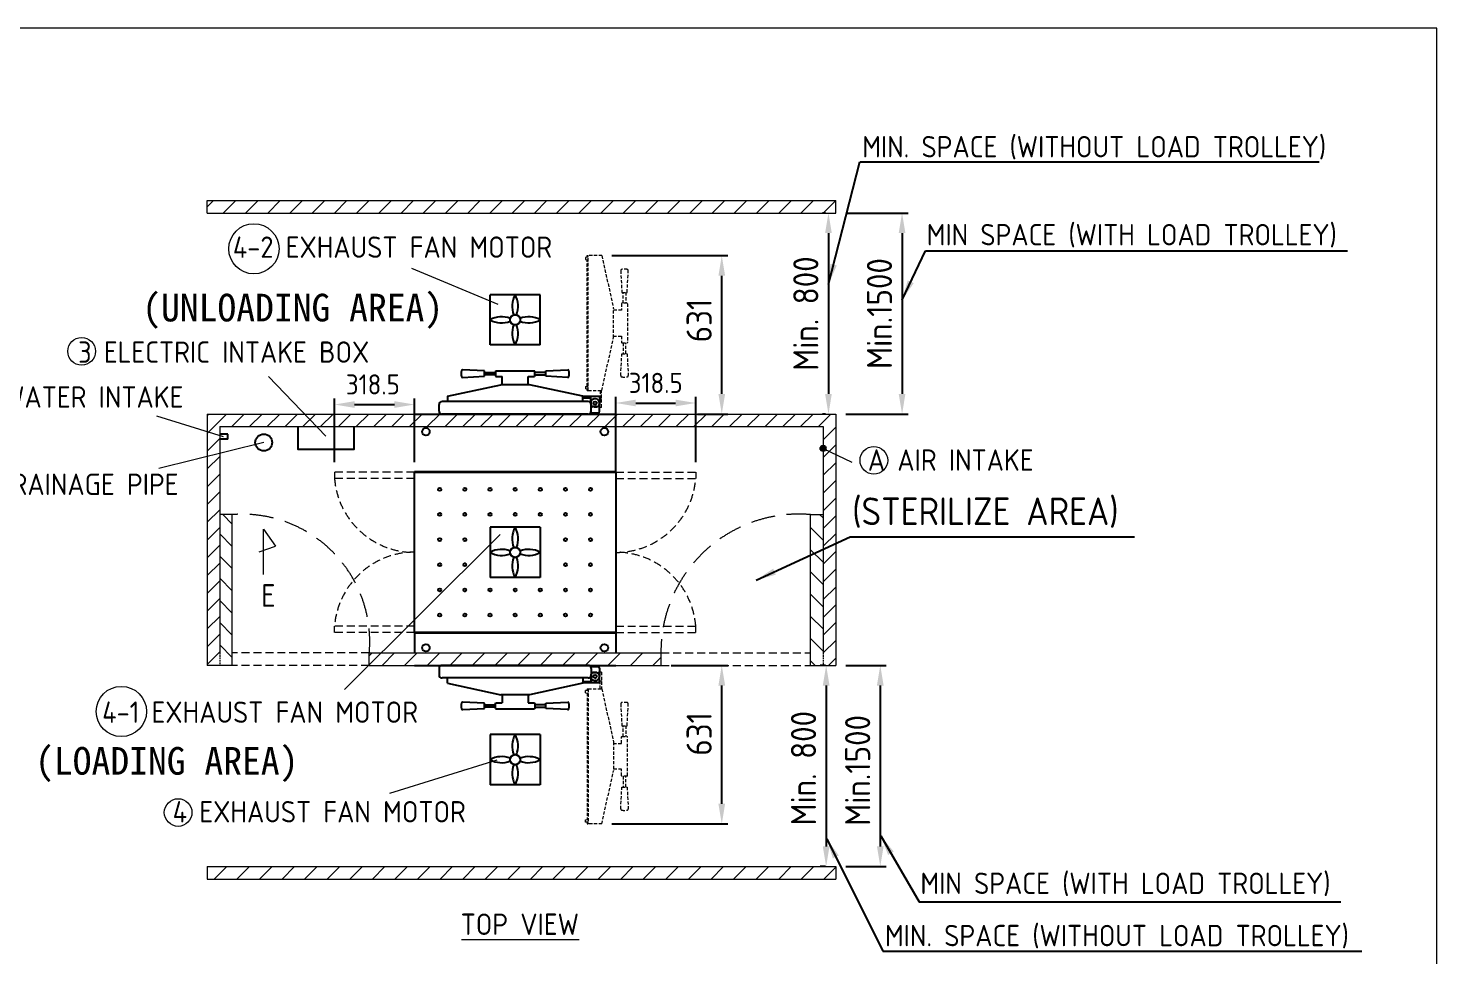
# Model space of a CAD drawing. Header units: millimetres. Extents: x 14982 to 28167, y 155 to 9425.
# Drawn here: x 22564 to 28167, y 5734 to 9425 of the extents above; entities that cross this region are included whole.
import ezdxf

# ---------------------------------------------------------------- set-up
doc = ezdxf.new("R2010")
doc.units = ezdxf.units.MM
doc.header["$MEASUREMENT"] = 0
doc.linetypes.add('HIDDEN', pattern=[9.525, 6.35, -3.175])
doc.layers.get('0').update_dxf_attribs({"lineweight": 25})
for name, color, linetype, lineweight in [('D', 3, 'Continuous', 13), ('F', 7, 'Continuous', 15), ('H', 2, 'HIDDEN', 15), ('S', 4, 'Continuous', 15)]:
    doc.layers.add(name, color=color, linetype=linetype, lineweight=lineweight)
doc.styles.get("Standard").update_dxf_attribs({"font": 'KAIU.TTF'})
doc.styles.add('STU25', font='isocp2.shx')
doc.dimstyles.new('STU25', dxfattribs={"dimscale": 40, "dimtxt": 2.5, "dimasz": 2, "dimexe": 0.6, "dimexo": 1, "dimgap": 1, "dimtad": 1, "dimdsep": 46, "dimtxsty": 'STU25', "dimcen": 2, "dimazin": 2, "dimtfac": 1, "dimtmove": 0, "dimatfit": 3, "dimfxl": 0, "dimtolj": 1, "dimtzin": 0, "dimarcsym": 0})
doc.dimstyles.new('STU25$7', dxfattribs={"dimscale": 40, "dimtxt": 2.5, "dimasz": 2, "dimexe": 1.25, "dimexo": 0.625, "dimgap": 1, "dimtad": 0, "dimdec": 4, "dimdsep": 46, "dimtxsty": 'STU25', "dimcen": 2.5, "dimazin": 2, "dimtfac": 1, "dimtdec": 4, "dimtmove": 0, "dimatfit": 3, "dimfxl": 0, "dimtolj": 1, "dimtzin": 0, "dimarcsym": 0})

# ---------------------------------------------------------------- blocks, each defined once
blk = doc.blocks.new('*D3')
at = {"layer": 'D', "color": 0, "lineweight": -2}
for p, q in [((25816, 6889.9), (25977.4, 6889.9)), ((25953.4, 6809.9), (25953.4, 6169.9)), ((25816, 6089.9), (25977.4, 6089.9))]:
    blk.add_line(p, q, dxfattribs=at)
at = {"layer": 'D', "color": 0}
for points in [[(25966.7, 6809.9), (25940.1, 6809.9), (25953.4, 6889.9)], [(25940.1, 6169.9), (25966.7, 6169.9), (25953.4, 6089.9)]]:
    blk.add_solid(points, dxfattribs=at)
at = {"layer": 'Defpoints', "color": 0}
for p in [(25776, 6889.9), (25776, 6089.9), (25953.4, 6089.9)]:
    blk.add_point(p, dxfattribs=at)
at = {"layer": 'D', "color": 0, "insert": (25863.4, 6472), "char_height": 100, "attachment_point": 5, "rotation": 90, "style": 'STU25'}
blk.add_mtext('\\A1;{\\Fisocp2.shx;Min.1500}', dxfattribs=at)
blk = doc.blocks.new('*D7')
at = {"layer": 'D', "color": 0, "lineweight": -2}
for p, q in [((25121.8, 6889.9), (25346.9, 6889.9)), ((25322.9, 6339.2), (25322.9, 6809.9)), ((24886.2, 6259.2), (25346.9, 6259.2))]:
    blk.add_line(p, q, dxfattribs=at)
at = {"layer": 'D', "color": 0}
for points in [[(25336.2, 6809.9), (25309.6, 6809.9), (25322.9, 6889.9)], [(25309.6, 6339.2), (25336.2, 6339.2), (25322.9, 6259.2)]]:
    blk.add_solid(points, dxfattribs=at)
at = {"layer": 'Defpoints', "color": 0}
for p in [(25081.8, 6889.9), (25322.9, 6889.9), (24846.2, 6259.2)]:
    blk.add_point(p, dxfattribs=at)
at = {"layer": 'D', "color": 0, "insert": (25232.9, 6617.5), "char_height": 100, "attachment_point": 5, "rotation": 90, "style": 'STU25'}
blk.add_mtext('\\A1;631', dxfattribs=at)
blk = doc.blocks.new('*D8')
at = {"layer": 'D', "color": 0, "lineweight": -2}
for p, q in [((25736, 6889.9), (25714.1, 6889.9)), ((25738.1, 6809.9), (25738.1, 6169.9)), ((25736, 6089.9), (25714.1, 6089.9))]:
    blk.add_line(p, q, dxfattribs=at)
at = {"layer": 'D', "color": 0}
for points in [[(25751.5, 6809.9), (25724.8, 6809.9), (25738.1, 6889.9)], [(25724.8, 6169.9), (25751.5, 6169.9), (25738.1, 6089.9)]]:
    blk.add_solid(points, dxfattribs=at)
at = {"layer": 'Defpoints', "color": 0}
for p in [(25776, 6889.9), (25738.1, 6089.9), (25776, 6089.9)]:
    blk.add_point(p, dxfattribs=at)
at = {"layer": 'D', "color": 0, "insert": (25648.1, 6480.7), "char_height": 100, "attachment_point": 5, "rotation": 90, "style": 'STU25'}
blk.add_mtext('\\A1;{\\Fisocp2.shx;Min. 800}', dxfattribs=at)
blk = doc.blocks.new('*D10')
at = {"layer": 'D', "color": 0, "lineweight": -2}
for p, q in [((25816, 8689.9), (26064.1, 8689.9)), ((26040.1, 8609.9), (26040.1, 7969.9)), ((25816, 7889.9), (26064.1, 7889.9))]:
    blk.add_line(p, q, dxfattribs=at)
at = {"layer": 'D', "color": 0}
for points in [[(26053.4, 8609.9), (26026.7, 8609.9), (26040.1, 8689.9)], [(26026.7, 7969.9), (26053.4, 7969.9), (26040.1, 7889.9)]]:
    blk.add_solid(points, dxfattribs=at)
at = {"layer": 'Defpoints', "color": 0}
for p in [(25776, 8689.9), (25776, 7889.9), (26040.1, 7889.9)]:
    blk.add_point(p, dxfattribs=at)
at = {"layer": 'D', "color": 0, "insert": (25950.1, 8289.9), "char_height": 100, "attachment_point": 5, "rotation": 90, "style": 'STU25'}
blk.add_mtext('\\A1;{\\Fisocp2.shx;Min.1500}', dxfattribs=at)
blk = doc.blocks.new('*D12')
at = {"layer": 'D', "color": 0, "lineweight": -2}
for p, q in [((25736, 8689.9), (25723.3, 8689.9)), ((25747.3, 8609.9), (25747.3, 7969.9)), ((25736, 7889.9), (25723.3, 7889.9))]:
    blk.add_line(p, q, dxfattribs=at)
at = {"layer": 'D', "color": 0}
for points in [[(25760.6, 8609.9), (25733.9, 8609.9), (25747.3, 8689.9)], [(25733.9, 7969.9), (25760.6, 7969.9), (25747.3, 7889.9)]]:
    blk.add_solid(points, dxfattribs=at)
at = {"layer": 'Defpoints', "color": 0}
for p in [(25776, 8689.9), (25747.3, 7889.9), (25776, 7889.9)]:
    blk.add_point(p, dxfattribs=at)
at = {"layer": 'D', "color": 0, "insert": (25657.3, 8289.5), "char_height": 100, "attachment_point": 5, "rotation": 90, "style": 'STU25'}
blk.add_mtext('\\A1;{\\Fisocp2.shx;Min. 800}', dxfattribs=at)
blk = doc.blocks.new('*D11')
at = {"layer": 'D', "color": 0, "lineweight": -2}
for p, q in [((24886.2, 8520.5), (25346.9, 8520.5)), ((25322.9, 7969.9), (25322.9, 8440.5)), ((25226.6, 7889.9), (25346.9, 7889.9))]:
    blk.add_line(p, q, dxfattribs=at)
at = {"layer": 'D', "color": 0}
for points in [[(25336.2, 8440.5), (25309.6, 8440.5), (25322.9, 8520.5)], [(25309.6, 7969.9), (25336.2, 7969.9), (25322.9, 7889.9)]]:
    blk.add_solid(points, dxfattribs=at)
at = {"layer": 'Defpoints', "color": 0}
for p in [(24846.2, 8520.5), (25322.9, 8520.5), (25186.6, 7889.9)]:
    blk.add_point(p, dxfattribs=at)
at = {"layer": 'D', "color": 0, "insert": (25232.9, 8262.2), "char_height": 100, "attachment_point": 5, "rotation": 90, "style": 'STU25'}
blk.add_mtext('\\A1;631', dxfattribs=at)
blk = doc.blocks.new('*D24')
at = {"layer": 'Defpoints', "color": 0}
for p in [(24101, 7927.9), (23782.5, 7658.9), (24101, 7658.9)]:
    blk.add_point(p, dxfattribs=at)
at = {"layer": 'H', "color": 0, "linetype": 'Continuous', "lineweight": -2}
for p, q in [((23782.5, 7698.9), (23782.5, 7951.9)), ((23862.5, 7927.9), (24021, 7927.9)), ((24101, 7698.9), (24101, 7951.9))]:
    blk.add_line(p, q, dxfattribs=at)
at = {"layer": 'H', "color": 0}
for points in [[(23862.5, 7941.2), (23862.5, 7914.6), (23782.5, 7927.9)], [(24021, 7914.6), (24021, 7941.2), (24101, 7927.9)]]:
    blk.add_solid(points, dxfattribs=at)
at = {"layer": 'H', "color": 0, "insert": (23935, 8007.9), "char_height": 80, "attachment_point": 5, "style": 'STU25'}
blk.add_mtext('\\A1;318.5', dxfattribs=at)
blk = doc.blocks.new('*D25')
at = {"layer": 'Defpoints', "color": 0}
for p in [(25219.5, 7933.9), (24901, 7659.9), (25219.5, 7658.9)]:
    blk.add_point(p, dxfattribs=at)
at = {"layer": 'H', "color": 0, "linetype": 'Continuous', "lineweight": -2}
for p, q in [((24901, 7699.9), (24901, 7957.9)), ((25219.5, 7698.9), (25219.5, 7957.9)), ((24981, 7933.9), (25139.5, 7933.9))]:
    blk.add_line(p, q, dxfattribs=at)
at = {"layer": 'H', "color": 0}
for points in [[(24981, 7947.3), (24981, 7920.6), (24901, 7933.9)], [(25139.5, 7920.6), (25139.5, 7947.3), (25219.5, 7933.9)]]:
    blk.add_solid(points, dxfattribs=at)
at = {"layer": 'H', "color": 0, "insert": (25060.2, 8013.9), "char_height": 80, "attachment_point": 5, "style": 'STU25'}
blk.add_mtext('\\A1;318.5', dxfattribs=at)

msp = doc.modelspace()

# ---------------------------------------------------------------- hatches: boundary and pattern name
msp.add_hatch(color=256).paths.add_polyline_path([(25736.756, 7753.143, 1), (25715.235, 7753.143, 1)])
at = {"layer": 'H', "ltscale": 5}
h = msp.add_hatch(dxfattribs=at)
h.set_pattern_fill('ANSI31', color=256, scale=500, style=0)
h.set_pattern_definition([(45, (14982.167, 155.34), (-44.19417, 44.19417), [])])
h.paths.add_polyline_path([(23275.995, 8739.86), (23275.995, 8689.86), (25775.995, 8689.86), (25775.995, 8739.86)])
h = msp.add_hatch(dxfattribs=at)
h.set_pattern_fill('ANSI31', color=256, scale=400, style=0)
h.set_pattern_definition([(45, (14982.167, 155.34), (-35.35534, 35.35534), [])])
h.paths.add_polyline_path([(23275.995, 7889.86), (25775.995, 7889.86), (25775.995, 6889.86), (25725.995, 6889.86), (25725.995, 6939.86), (25725.995, 7742.382, 0.41421356), (25736.756, 7753.143, 0.41421356), (25725.995, 7763.904), (25725.995, 7839.86), (23325.995, 7839.86), (23325.995, 7489.86), (23325.995, 6939.86), (23325.995, 6889.86), (23275.995, 6889.86)])
h = msp.add_hatch(dxfattribs=at)
h.set_pattern_fill('ANSI31', color=256, scale=500, angle=90, style=0)
h.set_pattern_definition([(135, (238599.996, 23009.82), (-44.194174, -44.194174), [])])
h.paths.add_polyline_path([(23325.995, 6889.86), (23375.995, 6889.86), (23375.995, 7489.86), (23325.995, 7489.86), (23325.995, 6939.86)])
h = msp.add_hatch(dxfattribs=at)
h.set_pattern_fill('ANSI31', color=256, scale=500, angle=90, style=0)
h.set_pattern_definition([(135, (238499.996, 23009.82), (-44.194174, -44.194174), [])])
h.paths.add_polyline_path([(25725.995, 6889.86), (25675.995, 6889.86), (25675.995, 7490.944), (25725.995, 7490.944)])
h = msp.add_hatch(dxfattribs=at)
h.set_pattern_fill('ANSI31', color=256, scale=20, style=0)
h.set_pattern_definition([(45, (257261.944, 23037.72), (-44.90128, 44.90128), [])])
h.paths.add_polyline_path([(25081.78, 6889.86), (25081.78, 6939.86), (23920.211, 6939.86), (23920.211, 6889.86)])
h = msp.add_hatch(dxfattribs=at)
h.set_pattern_fill('ANSI31', color=256, scale=20, style=0)
h.set_pattern_definition([(45, (241525.566, 23103.23), (-44.90128, 44.90128), [])])
h.paths.add_polyline_path([(23275.995, 6039.86), (23275.995, 6089.86), (25775.995, 6089.86), (25775.995, 6039.86)])

# ---------------------------------------------------------------- linework, layer by layer
at = {"linetype": 'Continuous'}
for p, q in [((24400.995, 8164.86), (24400.995, 8364.86)), ((24600.995, 8364.86), (24400.995, 8364.86)), ((24600.995, 8164.86), (24600.995, 8364.86)), ((24600.995, 8164.86), (24400.995, 8164.86)), ((24379.008, 8061.36), (24292.008, 8065.86)), ((24292.008, 8035.86), (24379.008, 8040.36)), ((24379.008, 8040.36), (24379.008, 8061.36)), ((24379.008, 8055.61), (24422.245, 8055.61)), ((24422.245, 8046.11), (24379.008, 8046.11)), ((24422.245, 8060.86), (24423.745, 8062.36)), ((24422.245, 8060.86), (24422.245, 8040.86)), ((24422.245, 8040.86), (24423.745, 8039.36)), ((24423.745, 8062.36), (24578.245, 8062.36)), ((24423.745, 8039.36), (24449.495, 8039.36)), ((24552.495, 8039.36), (24578.245, 8039.36)), ((24579.745, 8060.86), (24578.245, 8062.36)), ((24579.745, 8040.86), (24578.245, 8039.36)), ((24579.745, 8040.86), (24579.745, 8060.86)), ((24622.983, 8055.61), (24579.745, 8055.61)), ((24579.745, 8046.11), (24622.983, 8046.11)), ((24622.983, 8061.36), (24709.983, 8065.86)), ((24622.983, 8040.36), (24622.983, 8061.36)), ((24709.983, 8035.86), (24622.983, 8040.36)), ((24836.453, 7959.86), (24769.695, 7959.86)), ((24801.453, 7929.86), (24801.453, 7959.86)), ((24836.453, 7959.86), (24836.453, 7929.86)), ((24769.695, 7953.86), (24801.453, 7953.86)), ((24826.453, 7919.86), (24811.453, 7919.86)), ((23358.37, 7809.576), (23325.995, 7809.576)), ((23358.37, 7789.576), (23325.995, 7789.576)), ((23358.37, 7789.576), (23358.37, 7809.576)), ((24601.016, 7439.621), (24401.016, 7439.621)), ((24401.016, 7439.621), (24401.016, 7239.621)), ((24601.016, 7439.621), (24601.016, 7239.621)), ((24601.016, 7239.621), (24401.016, 7239.621)), ((24801.453, 6849.86), (24801.453, 6819.86)), ((24826.453, 6859.86), (24811.453, 6859.86)), ((24836.453, 6819.86), (24836.453, 6849.86)), ((24769.695, 6825.86), (24801.453, 6825.86)), ((24836.453, 6819.86), (24769.695, 6819.86)), ((24379.008, 6739.36), (24292.008, 6743.86)), ((24379.008, 6718.36), (24379.008, 6739.36)), ((24379.008, 6733.61), (24422.245, 6733.61)), ((24422.245, 6724.11), (24379.008, 6724.11)), ((24422.245, 6738.86), (24423.745, 6740.36)), ((24422.245, 6718.86), (24422.245, 6738.86)), ((24423.745, 6740.36), (24449.495, 6740.36)), ((24552.495, 6740.36), (24578.245, 6740.36)), ((24579.745, 6738.86), (24578.245, 6740.36)), ((24579.745, 6738.86), (24579.745, 6718.86)), ((24622.983, 6733.61), (24579.745, 6733.61)), ((24579.745, 6724.11), (24622.983, 6724.11)), ((24622.983, 6739.36), (24709.983, 6743.86)), ((24622.983, 6718.36), (24622.983, 6739.36)), ((24292.008, 6713.86), (24379.008, 6718.36)), ((24422.245, 6718.86), (24423.745, 6717.36)), ((24423.745, 6717.36), (24578.245, 6717.36)), ((24579.745, 6718.86), (24578.245, 6717.36)), ((24709.983, 6713.86), (24622.983, 6718.36)), ((24600.995, 6614.86), (24400.995, 6614.86)), ((24400.995, 6614.86), (24400.995, 6414.86)), ((24600.995, 6614.86), (24600.995, 6414.86)), ((24600.995, 6414.86), (24400.995, 6414.86))]:
    msp.add_line(p, q, dxfattribs=at)
for p, q in [((24449.495, 8006.86), (24449.495, 8039.36)), ((24469.245, 8062.36), (24532.745, 8062.36)), ((24552.495, 8006.86), (24552.495, 8039.36)), ((24232.295, 7961.06), (24443.495, 8006.86)), ((24232.295, 7961.06), (24232.295, 7939.86)), ((24558.495, 8006.86), (24443.495, 8006.86)), ((24769.695, 7961.06), (24558.495, 8006.86)), ((24769.695, 7939.86), (24769.695, 7961.06)), ((24198.495, 7901.86), (24198.495, 7927.86)), ((24791.495, 7939.86), (24210.495, 7939.86)), ((24803.495, 7901.86), (24803.495, 7927.86)), ((24820.953, 7949.86), (24817.453, 7949.86)), ((24820.453, 7949.86), (24817.453, 7949.86)), ((24836.453, 7900.86), (24836.453, 7933.86)), ((24100.995, 7889.86), (24900.995, 7889.86)), ((24791.495, 7889.86), (24210.495, 7889.86)), ((24801.242, 7894.86), (24830.453, 7894.86)), ((24801.242, 7894.86), (24830.453, 7894.86)), ((24900.995, 7659.86), (24900.995, 7839.86)), ((24900.995, 7659.86), (24100.995, 7659.86)), ((24100.995, 7020.86), (24100.995, 7658.86)), ((24100.995, 7658.86), (24900.995, 7658.86)), ((24900.995, 7658.86), (24900.995, 7020.86)), ((24900.995, 7020.86), (24100.995, 7020.86)), ((24100.995, 7019.86), (24900.995, 7019.86)), ((24100.995, 7019.86), (24100.995, 6939.86)), ((24900.995, 7019.86), (24900.995, 6939.86)), ((24100.995, 6889.86), (24900.995, 6889.86)), ((24198.495, 6877.86), (24198.495, 6851.86)), ((24791.495, 6889.86), (24210.495, 6889.86)), ((24791.495, 6839.86), (24210.495, 6839.86)), ((24232.295, 6818.66), (24232.295, 6839.86)), ((24769.695, 6839.86), (24769.695, 6818.66)), ((24801.242, 6884.86), (24830.453, 6884.86)), ((24801.242, 6884.86), (24830.453, 6884.86)), ((24803.495, 6877.86), (24803.495, 6851.86)), ((24836.453, 6878.86), (24836.453, 6845.86)), ((24232.295, 6818.66), (24443.495, 6772.86)), ((24769.695, 6818.66), (24558.495, 6772.86)), ((24820.453, 6829.86), (24817.453, 6829.86)), ((24820.953, 6829.86), (24817.453, 6829.86)), ((24558.495, 6772.86), (24443.495, 6772.86)), ((24449.495, 6772.86), (24449.495, 6740.36)), ((24552.495, 6772.86), (24552.495, 6740.36)), ((24469.245, 6717.36), (24532.745, 6717.36))]:
    msp.add_line(p, q)
msp.add_lwpolyline([(23636.439, 7839.86), (23636.439, 7750.263), (23861.147, 7750.263), (23861.147, 7839.86)], dxfattribs=at)
for centre, radius in [((24500.995, 8264.86), 20), ((24500.995, 8264.86), 20), ((24500.995, 8264.86), 20), ((24500.995, 8264.86), 20), ((24818.953, 7933.86), 6.45), ((24818.953, 7933.86), 6.4), ((23500.995, 7777.039), 33.5), ((24145.995, 7819.86), 15), ((24855.995, 7819.86), 15), ((25725.995, 7753.143), 10.761), ((24200.995, 7590.36), 6), ((24300.995, 7590.36), 6), ((24400.995, 7590.36), 6), ((24500.995, 7590.36), 6), ((24600.995, 7590.36), 6), ((24700.995, 7590.36), 6), ((24800.995, 7590.36), 6), ((24200.995, 7490.36), 6), ((24300.995, 7490.36), 6), ((24400.995, 7490.36), 6), ((24500.995, 7490.36), 6), ((24600.995, 7490.36), 6), ((24700.995, 7490.36), 6), ((24800.995, 7490.36), 6), ((24200.995, 7390.36), 6), ((24300.995, 7390.36), 6), ((24700.995, 7390.36), 6), ((24800.995, 7390.36), 6), ((24501.016, 7339.621), 20), ((24200.995, 7290.36), 6), ((24300.995, 7290.36), 6), ((24700.995, 7290.36), 6), ((24800.995, 7290.36), 6), ((24200.995, 7190.36), 6), ((24300.995, 7190.36), 6), ((24400.995, 7190.36), 6), ((24500.995, 7190.36), 6), ((24600.995, 7190.36), 6), ((24700.995, 7190.36), 6), ((24800.995, 7190.36), 6), ((24200.995, 7090.36), 6), ((24300.995, 7090.36), 6), ((24400.995, 7090.36), 6), ((24500.995, 7090.36), 6), ((24600.995, 7090.36), 6), ((24700.995, 7090.36), 6), ((24800.995, 7090.36), 6), ((24145.995, 6959.86), 15), ((24855.995, 6959.86), 15), ((24818.953, 6845.86), 6.45), ((24818.953, 6845.86), 6.4), ((24500.995, 6514.86), 20), ((24500.995, 6514.86), 20), ((24500.995, 6514.86), 20), ((24500.995, 6514.86), 20)]:
    msp.add_circle(centre, radius)
for centre, radius, start, end in [((24582.02, 8318.985), 93.11, 150.481802, 201.977032), ((24419.971, 8318.985), 93.11, 338.022968, 29.518198), ((24446.871, 8183.836), 93.11, 68.022968, 119.518198), ((24446.871, 8345.885), 93.11, 240.481802, 291.977032), ((24582.02, 8210.736), 93.11, 158.022968, 209.518198), ((24419.971, 8210.736), 93.11, 330.481802, 21.977032), ((24555.12, 8183.836), 93.11, 60.481802, 111.977032), ((24555.12, 8345.885), 93.11, 248.022968, 299.518198), ((24210.495, 7927.86), 12, 90, 180), ((24210.495, 7901.86), 12, 180, 270), ((24791.495, 7927.86), 12, 0, 90), ((24791.495, 7901.86), 12, 270, 0), ((24817.453, 7933.86), 16, 90, 167.846803), ((24820.453, 7933.86), 16, 0, 90), ((24830.453, 7900.86), 6, 270, 0), ((24582.041, 7393.745), 93.11, 150.481802, 201.977032), ((24419.992, 7393.745), 93.11, 338.022968, 29.518198), ((24446.892, 7258.596), 93.11, 68.022968, 119.518198), ((24555.141, 7258.596), 93.11, 60.481802, 111.977032), ((24446.892, 7420.645), 93.11, 240.481802, 291.977032), ((24582.041, 7285.496), 93.11, 158.022968, 209.518198), ((24419.992, 7285.496), 93.11, 330.481802, 21.977032), ((24555.141, 7420.645), 93.11, 248.022968, 299.518198), ((24210.495, 6877.86), 12, 90, 180), ((24210.495, 6851.86), 12, 180, 270), ((24791.495, 6877.86), 12, 0, 90), ((24791.495, 6851.86), 12, 270, 0), ((24817.453, 6845.86), 16, 192.153197, 270), ((24820.453, 6845.86), 16, 270, 0), ((24830.453, 6878.86), 6, 0, 90), ((24582.02, 6568.985), 93.11, 150.481802, 201.977032), ((24419.971, 6568.985), 93.11, 338.022968, 29.518198), ((24446.871, 6433.836), 93.11, 68.022968, 119.518198), ((24446.871, 6595.885), 93.11, 240.481802, 291.977032), ((24555.12, 6433.836), 93.11, 60.481802, 111.977032), ((24555.12, 6595.885), 93.11, 248.022968, 299.518198), ((24582.02, 6460.736), 93.11, 158.022968, 209.518198), ((24419.971, 6460.736), 93.11, 330.481802, 21.977032)]:
    msp.add_arc(centre, radius, start, end)
for centre, radius, start, end in [((24341.78, 8050.86), 55.773, 168.647115, 191.352885), ((24292.008, 8060.854), 5.007, 90, 168.647115), ((24292.008, 8040.867), 5.007, 191.352885, 275.921872), ((24709.983, 8040.867), 5.007, 264.078128, 348.647115), ((24709.983, 8060.854), 5.007, 11.352885, 90), ((24660.21, 8050.86), 55.773, 348.647115, 11.352885), ((24811.453, 7929.86), 10, 180, 270), ((24826.453, 7929.86), 10, 270, 0), ((24811.453, 6849.86), 10, 90, 180), ((24826.453, 6849.86), 10, 0, 90), ((24341.78, 6728.86), 55.773, 168.647115, 191.352885), ((24292.008, 6738.854), 5.007, 90, 168.647115), ((24709.983, 6738.854), 5.007, 11.352885, 90), ((24660.21, 6728.86), 55.773, 348.647115, 11.352885), ((24292.008, 6718.867), 5.007, 191.352885, 275.921872), ((24709.983, 6718.867), 5.007, 264.078128, 348.647115)]:
    msp.add_arc(centre, radius, start, end, dxfattribs=at)
at = {"layer": 'D'}
for p, q in [((24089.251, 8470.102), (24431.731, 8326.678)), ((23520.096, 8038.908), (23747.878, 7802.105)), ((23340.696, 7799.178), (23075.384, 7881.146)), ((25725.995, 7753.143), (25839.703, 7699.034)), ((23499.861, 7431.898), (23547.289, 7364.378)), ((23499.861, 7251.898), (23499.861, 7431.898)), ((24441.802, 7410.909), (23821.784, 6793.379)), ((23482.566, 7341.898), (23547.289, 7364.378)), ((24427.605, 6513.338), (24001.015, 6380.798))]:
    msp.add_line(p, q, dxfattribs=at)
at = {"layer": 'D', "linetype": 'Continuous'}
msp.add_line((23500.995, 7777.039), (23083.444, 7673.318), dxfattribs=at)
at = {"layer": 'D', "color": 11}
msp.add_line((24287.432, 5799.014), (24755.047, 5799.014), dxfattribs=at)
at = {"layer": 'D'}
for centre, radius in [((23461.726, 8547.397), 100), ((22776.499, 8139.561), 55), ((25927.818, 7705.79), 55), ((22934.764, 6706.489), 100), ((23160.587, 6304.465), 55)]:
    msp.add_circle(centre, radius, dxfattribs=at)
at = {"layer": 'F', "color": 6}
msp.add_lwpolyline([(14982.167, 9425.342), (14982.167, 155.342), (28167.167, 155.342), (28167.167, 9425.342)], close=True, dxfattribs=at)
msp.add_lwpolyline([(14982.167, 9425.342), (14982.167, 155.342), (28167.167, 155.342), (28167.167, 9425.342)], close=True, dxfattribs=at)
at = {"layer": 'H', "ltscale": 2}
for p, q in [((24787.953, 8513.856), (24787.953, 8520.318)), ((24787.953, 8520.318), (24791.953, 8520.318)), ((24791.953, 7983.118), (24791.953, 8520.518)), ((24846.153, 8520.518), (24791.953, 8520.518)), ((24846.153, 8520.518), (24891.953, 8309.318)), ((24791.953, 8514.164), (24780.953, 8513.318)), ((24780.953, 8513.318), (24780.953, 8504.318)), ((24780.953, 8504.318), (24791.953, 8503.472)), ((24787.953, 7999.856), (24787.953, 8503.779)), ((24920.953, 8460.805), (24925.453, 8373.805)), ((24946.453, 8373.805), (24950.953, 8460.805)), ((24925.453, 8373.805), (24946.453, 8373.805)), ((24931.203, 8330.568), (24931.203, 8373.805)), ((24940.703, 8373.805), (24940.703, 8330.568)), ((24891.953, 8194.318), (24891.953, 8309.318)), ((24924.453, 8303.318), (24891.953, 8303.318)), ((24925.953, 8330.568), (24924.453, 8329.068)), ((24924.453, 8329.068), (24924.453, 8303.318)), ((24945.953, 8330.568), (24925.953, 8330.568)), ((24945.953, 8330.568), (24947.453, 8329.068)), ((24947.453, 8329.068), (24947.453, 8174.568)), ((24846.153, 7983.118), (24891.953, 8194.318)), ((24891.953, 8200.318), (24924.453, 8200.318)), ((24924.453, 8200.318), (24924.453, 8174.568)), ((24920.953, 8042.83), (24925.453, 8129.83)), ((24925.953, 8173.068), (24924.453, 8174.568)), ((24925.453, 8129.83), (24946.453, 8129.83)), ((24925.953, 8173.068), (24945.953, 8173.068)), ((24931.203, 8173.068), (24931.203, 8129.83)), ((24940.703, 8129.83), (24940.703, 8173.068)), ((24945.953, 8173.068), (24947.453, 8174.568)), ((24946.453, 8129.83), (24950.953, 8042.83)), ((24780.953, 7999.318), (24791.953, 8000.164)), ((24780.953, 7999.318), (24780.953, 7990.318)), ((24791.953, 7989.472), (24780.953, 7990.318)), ((24787.953, 7983.318), (24787.953, 7989.779)), ((24787.953, 7983.318), (24791.953, 7983.318)), ((24791.953, 7983.118), (24846.153, 7983.118)), ((24838.953, 7983.118), (24838.953, 7951.36)), ((24844.953, 7916.36), (24844.953, 7983.118)), ((24804.953, 7926.36), (24804.953, 7941.36)), ((24814.953, 7951.36), (24844.953, 7951.36)), ((24844.953, 7916.36), (24814.953, 7916.36)), ((24804.953, 6853.36), (24804.953, 6838.36)), ((24844.953, 6863.36), (24814.953, 6863.36)), ((24844.953, 6863.36), (24844.953, 6796.603)), ((24791.953, 6790.249), (24780.953, 6789.403)), ((24780.953, 6780.403), (24780.953, 6789.403)), ((24780.953, 6780.403), (24791.953, 6779.557)), ((24787.953, 6796.403), (24791.953, 6796.403)), ((24787.953, 6796.403), (24787.953, 6789.941)), ((24787.953, 6779.864), (24787.953, 6275.941)), ((24791.953, 6796.603), (24791.953, 6259.203)), ((24791.953, 6796.603), (24846.153, 6796.603)), ((24814.953, 6828.36), (24844.953, 6828.36)), ((24838.953, 6796.603), (24838.953, 6828.36)), ((24846.153, 6796.603), (24891.953, 6585.403)), ((24920.953, 6736.89), (24925.453, 6649.89)), ((24946.453, 6649.89), (24950.953, 6736.89)), ((24925.453, 6649.89), (24946.453, 6649.89)), ((24931.203, 6606.653), (24931.203, 6649.89)), ((24940.703, 6649.89), (24940.703, 6606.653)), ((24891.953, 6585.403), (24891.953, 6470.403)), ((24891.953, 6579.403), (24924.453, 6579.403)), ((24925.953, 6606.653), (24924.453, 6605.153)), ((24924.453, 6579.403), (24924.453, 6605.153)), ((24925.953, 6606.653), (24945.953, 6606.653)), ((24945.953, 6606.653), (24947.453, 6605.153)), ((24947.453, 6450.653), (24947.453, 6605.153)), ((24846.153, 6259.203), (24891.953, 6470.403)), ((24924.453, 6476.403), (24891.953, 6476.403)), ((24924.453, 6450.653), (24924.453, 6476.403)), ((24925.953, 6449.153), (24924.453, 6450.653)), ((24945.953, 6449.153), (24925.953, 6449.153)), ((24931.203, 6449.153), (24931.203, 6405.915)), ((24940.703, 6405.915), (24940.703, 6449.153)), ((24945.953, 6449.153), (24947.453, 6450.653)), ((24920.953, 6318.915), (24925.453, 6405.915)), ((24925.453, 6405.915), (24946.453, 6405.915)), ((24946.453, 6405.915), (24950.953, 6318.915)), ((24780.953, 6275.403), (24791.953, 6276.249)), ((24780.953, 6266.403), (24780.953, 6275.403)), ((24791.953, 6265.557), (24780.953, 6266.403)), ((24787.953, 6265.864), (24787.953, 6259.403)), ((24787.953, 6259.403), (24791.953, 6259.403)), ((24846.153, 6259.203), (24791.953, 6259.203))]:
    msp.add_line(p, q, dxfattribs=at)
at = {"layer": 'H', "ltscale": 5}
for p, q in [((24100.995, 7658.86), (23782.495, 7658.86)), ((23782.495, 7658.86), (23782.495, 7633.86)), ((24100.995, 7633.86), (23782.495, 7633.86)), ((24900.995, 7658.86), (25219.495, 7658.86)), ((24900.995, 7633.86), (25219.495, 7633.86)), ((25219.495, 7658.86), (25219.495, 7633.86)), ((24100.995, 7045.86), (23782.495, 7045.86)), ((23782.495, 7020.86), (23782.495, 7045.86)), ((24100.995, 7020.86), (23782.495, 7020.86)), ((24900.995, 7045.86), (25219.495, 7045.86)), ((24900.995, 7020.86), (25219.495, 7020.86)), ((25219.495, 7020.86), (25219.495, 7045.86)), ((23920.211, 6939.86), (23375.995, 6939.86)), ((25081.78, 6939.86), (25675.995, 6939.86)), ((23920.211, 6889.86), (23375.995, 6889.86)), ((25081.78, 6889.86), (25675.995, 6889.86))]:
    msp.add_line(p, q, dxfattribs=at)
at = {"layer": 'H'}
for p, q in [((23325.995, 6939.86), (23325.995, 6889.86)), ((25725.995, 6939.86), (25725.995, 6889.86))]:
    msp.add_line(p, q, dxfattribs=at)
at = {"layer": 'H', "ltscale": 2}
for centre in [(24818.953, 7933.86), (24818.953, 6845.86)]:
    msp.add_circle(centre, 6.4, dxfattribs=at)
for centre, radius, start, end in [((24925.96, 8460.805), 5.007, 101.352885, 185.921872), ((24935.953, 8411.033), 55.773, 78.647115, 101.352885), ((24945.946, 8460.805), 5.007, 0, 78.647115), ((24925.96, 8042.83), 5.007, 174.078128, 258.647115), ((24935.953, 8092.603), 55.773, 258.647115, 281.352885), ((24945.946, 8042.83), 5.007, 281.352885, 360), ((24814.953, 7941.36), 10, 90, 180), ((24814.953, 7926.36), 10, 180, 270), ((24814.953, 6853.36), 10, 90, 180), ((24814.953, 6838.36), 10, 180, 270), ((24925.96, 6736.89), 5.007, 101.352885, 185.921872), ((24935.953, 6687.118), 55.773, 78.647115, 101.352885), ((24945.946, 6736.89), 5.007, 0, 78.647115), ((24925.96, 6318.915), 5.007, 174.078128, 258.647115), ((24935.953, 6368.688), 55.773, 258.647115, 281.352885), ((24945.946, 6318.915), 5.007, 281.352885, 360)]:
    msp.add_arc(centre, radius, start, end, dxfattribs=at)
at = {"layer": 'H', "ltscale": 5}
for centre, start, end in [((24100.995, 7658.86), 184.488112, 270), ((24900.995, 7658.86), 270, 355.511888), ((24100.995, 7020.86), 90, 175.511888), ((24900.995, 7020.86), 4.488112, 90)]:
    msp.add_arc(centre, 319.48, start, end, dxfattribs=at)
at = {"layer": 'H', "ltscale": 15}
for centre, radius, start, end in [((23415.257, 6983.828), 507.553, 355.153261, 94.436515), ((25629.199, 6943.644), 548.217, 85.103263, 180.395455)]:
    msp.add_arc(centre, radius, start, end, dxfattribs=at)
at = {"layer": 'S'}
for p, q in [((23275.995, 8739.86), (25775.995, 8739.86)), ((23275.995, 8689.86), (25775.995, 8689.86)), ((23325.995, 7489.86), (23325.995, 6939.86)), ((23375.995, 7489.86), (23325.995, 7489.86)), ((23375.995, 6889.86), (23375.995, 7489.86)), ((25675.995, 6889.86), (25675.995, 7490.944)), ((25675.995, 7490.944), (25725.995, 7490.944)), ((23920.211, 6889.86), (23920.211, 6939.86)), ((25081.78, 6889.86), (25081.78, 6939.86)), ((23275.995, 6089.86), (25775.995, 6089.86)), ((23275.995, 6089.86), (23275.995, 6039.86)), ((25775.995, 6089.86), (25775.995, 6039.86)), ((23275.995, 6039.86), (25775.995, 6039.86))]:
    msp.add_line(p, q, dxfattribs=at)
at = {"layer": 'S', "linetype": 'Continuous'}
for p, q in [((23275.995, 8689.86), (23275.995, 8739.86)), ((25775.995, 8689.86), (25775.995, 8739.86)), ((23275.995, 7889.86), (23275.995, 6889.86)), ((23275.995, 7889.86), (25775.995, 7889.86)), ((25775.995, 7889.86), (25775.995, 6889.86)), ((23325.995, 7839.86), (23325.995, 7489.86)), ((23325.995, 7839.86), (25725.995, 7839.86)), ((25725.995, 7839.86), (25725.995, 6939.86)), ((23920.211, 6939.86), (25081.78, 6939.86)), ((23375.995, 6889.86), (23275.995, 6889.86)), ((23920.211, 6889.86), (25081.78, 6889.86)), ((25675.995, 6889.86), (25775.995, 6889.86))]:
    msp.add_line(p, q, dxfattribs=at)

# ---------------------------------------------------------------- texts
at = {"layer": 'D', "color": 11, "attachment_point": 1}
for s, insert, char_height in [('{\\Fisocp2.shx;\\C3;MIN. SPACE (WITHOUT LOAD TROLLEY)}', (25881.5, 8996.198), 85), ('{\\Fisocp2.shx;\\C3;MIN SPACE (WITH LOAD TROLLEY)}', (26138.164, 8646.143), 85), ('{\\C3;(UNLOADING AREA)}', (23017.55, 8368.57), 110), ('{\\Fisocp2.shx;\\C3;A AIR INTAKE}', (25903.867, 7749.456), 85), ('{\\Fisocp2.shx;\\C3;(STERILIZE AREA)}', (25841.866, 7558.123), 110), ('{\\C3;(LOADING AREA)}', (22591.504, 6565.038), 110), ('{\\Fisocp2.shx;\\C3;MIN SPACE (WITH LOAD TROLLEY)}', (26113.114, 6065.371), 85), ('{\\Fisocp2.shx;TOP VIEW}', (24284.258, 5902.461), 85), ('{\\Fisocp2.shx;\\C3;MIN. SPACE (WITHOUT LOAD TROLLEY)}', (25972.015, 5857.417), 85)]:
    msp.add_mtext(s, dxfattribs=dict(at, insert=insert, char_height=char_height))
at = {"layer": 'D', "color": 11, "char_height": 85, "attachment_point": 1, "style": 'STU25'}
for s, insert in [('{\\C3;4-2 EXHAUST FAN MOTOR}', (23378.16, 8596.539)), ('{\\C3;3 ELECTRIC INTAKE BOX}', (22762.672, 8178.921)), ('{\\C3;1 TREATEDWATER INTAKE}', (21949.956, 8000.341)), ('{\\C3;2 DRAINAGE PIPE}', (22331.353, 7652.973)), ('{\\C3;4-1 EXHAUST FAN MOTOR}', (22858.418, 6746.286)), ('{\\C3;4 EXHAUST FAN MOTOR}', (23138.759, 6350.102))]:
    msp.add_mtext(s, dxfattribs=dict(at, insert=insert))
at = {"layer": 'D', "insert": (23490.324, 7212.989), "char_height": 90, "attachment_point": 1}
msp.add_mtext('{\\Fisocp2.shx;E}', dxfattribs=at)

# ---------------------------------------------------------------- dimensions: what is measured, and where the dimension line sits
at = {"layer": 'D'}
for base, p1, p2, text, picture, middle in [((25747.272, 7889.86), (25775.995, 8689.86), (25775.995, 7889.86), '{\\Fisocp2.shx;Min. <>}', '*D12', (25747.272, 8289.498)), ((26040.057, 7889.86), (25775.995, 8689.86), (25775.995, 7889.86), '{\\Fisocp2.shx;Min.1500}', '*D10', (26040.057, 8289.86)), ((25738.13, 6089.86), (25775.995, 6889.86), (25775.995, 6089.86), '{\\Fisocp2.shx;Min. <>}', '*D8', (25738.13, 6480.744)), ((25953.396, 6089.86), (25775.995, 6889.86), (25775.995, 6089.86), '{\\Fisocp2.shx;Min.1500}', '*D3', (25953.396, 6471.961))]:
    dim = msp.add_linear_dim(base=base, p1=p1, p2=p2, angle=90, text=text, dimstyle='STU25', dxfattribs=at)
    dim.commit()
    dim.dimension.update_dxf_attribs({"geometry": picture, "text_midpoint": middle, "dimtype": 160})
for base, p1, p2, picture, middle in [((25322.888, 8520.518), (25186.614, 7889.86), (24846.153, 8520.518), '*D11', (25322.888, 8262.189)), ((25322.888, 6889.86), (24846.153, 6259.203), (25081.78, 6889.86), '*D7', (25322.888, 6617.532))]:
    dim = msp.add_linear_dim(base=base, p1=p1, p2=p2, angle=90, dimstyle='STU25', override={"dimdec": 0}, dxfattribs=at)
    dim.commit()
    dim.dimension.update_dxf_attribs({"geometry": picture, "text_midpoint": middle, "dimtype": 160})
at = {"layer": 'H', "color": 3, "linetype": 'Continuous'}
dim = msp.add_linear_dim(base=(24100.995, 7927.893), p1=(23782.495, 7658.86), p2=(24100.995, 7658.86), dimstyle='STU25', override={"dimtxt": 2}, dxfattribs=at)
dim.commit()
dim.dimension.update_dxf_attribs({"geometry": '*D24', "text_midpoint": (23934.984, 7927.893), "dimtype": 160})
dim = msp.add_linear_dim(base=(25219.495, 7933.937), p1=(24900.995, 7659.86), p2=(25219.495, 7658.86), dimstyle='STU25', override={"dimtxt": 2}, dxfattribs=at)
dim.commit()
dim.dimension.update_dxf_attribs({"geometry": '*D25', "text_midpoint": (25060.245, 8013.937)})

# ---------------------------------------------------------------- leaders
at = {"layer": 'D'}
for points in [[(25747.798, 8406.946), (25872.39, 8893.285), (27698.52, 8893.285)], [(26040.057, 8344.048), (26133.21, 8539.389), (27812.39, 8539.389)], [(25459.979, 7229.357), (25833.302, 7401.374), (26964.098, 7401.374)], [(25740.892, 6199.651), (25962.905, 5752.626), (27869.449, 5752.626)], [(25955.391, 6211.375), (26108.16, 5949.557), (27785.141, 5949.557)]]:
    msp.add_leader(points, dimstyle='STU25$7', override={"dimgap": 1, "dimtad": 0}, dxfattribs=at)

doc.saveas('drawing.dxf')
